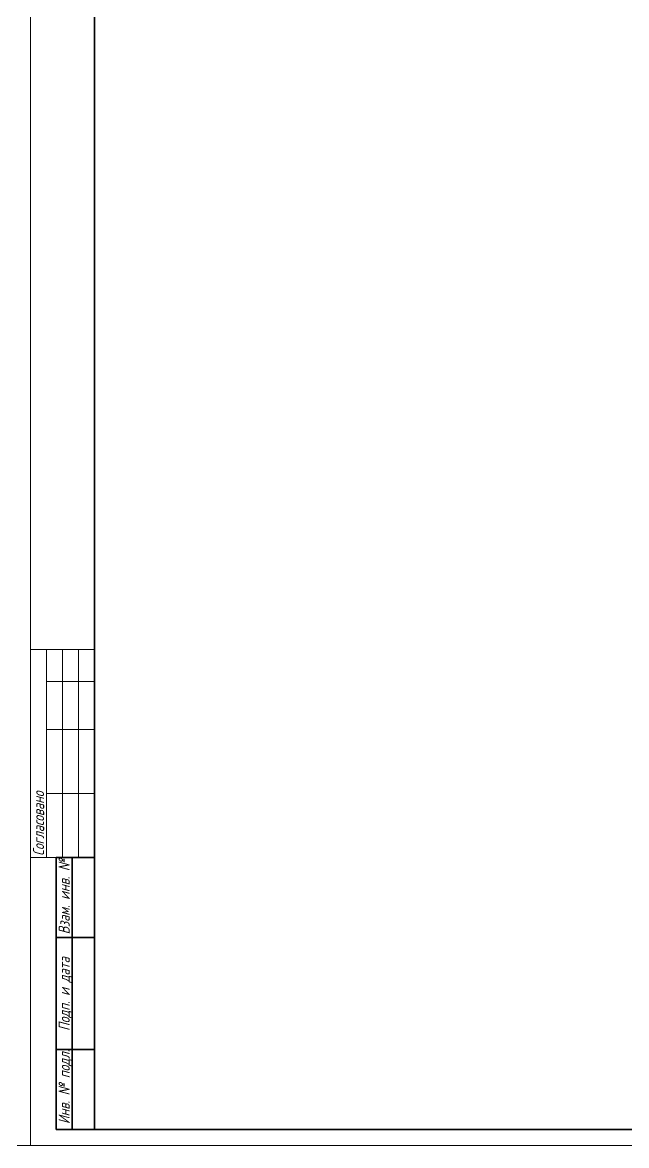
# Model space of a CAD drawing. Header units: millimetres. Extents: x -2281 to 5887, y 0 to 4166.
# Drawn here: x 5043.5 to 5232.1, y 0 to 350.9 of the extents above; entities that cross this region are included whole.
import ezdxf

# ---------------------------------------------------------------- set-up
doc = ezdxf.new("R2010")
doc.units = ezdxf.units.MM
doc.linetypes.add('K5LT_BASIC', pattern=[0])
doc.linetypes.add('K5LT_THIN', pattern=[0])
doc.styles.add('KTEXTSTYLE', font='GOST_AU.SHX', dxfattribs={"width": 0.96, "height": 5})

msp = doc.modelspace()

# ---------------------------------------------------------------- linework, layer by layer
at = {"color": 7, "linetype": 'K5LT_THIN', "lineweight": 13}
for p, q in [((5046, 594), (5046, 0)), ((5046, 0), (5046, 594)), ((5046, 90), (5046, 155)), ((5066, 155), (5046, 155)), ((5051, 90), (5051, 155)), ((5056, 90), (5056, 155)), ((5061, 90), (5061, 155)), ((5066, 145), (5051, 145)), ((5066, 130), (5051, 130)), ((5066, 110), (5051, 110)), ((5066, 90), (5046, 90)), ((5046, 0), (4205, 0)), ((5887, 0), (5046, 0))]:
    msp.add_line(p, q, dxfattribs=at)
at = {"color": 5, "linetype": 'K5LT_BASIC', "lineweight": 35, "true_color": 0x0000ff}
for p, q in [((5066, 5), (5066, 589)), ((5054, 5), (5054, 90)), ((5066, 90), (5054, 90)), ((5059, 5), (5059, 90)), ((5066, 65), (5054, 65)), ((5066, 30), (5054, 30)), ((5066, 5), (5054, 5)), ((5882, 5), (5066, 5))]:
    msp.add_line(p, q, dxfattribs=at)

# ---------------------------------------------------------------- texts
at = {"color": 7, "char_height": 2.5, "attachment_point": 1, "rotation": 90, "style": 'KTEXTSTYLE'}
for s, insert in [('\\H3.5;\\W0.965;\\Q15;\\Q15;Согласовано', (5046.77333, 90.5)), ('\\H3.5;\\W0.965;\\Q15;\\Q15;Взам. инв. №', (5054.77333, 65.98201)), ('\\H3.5;\\W0.965;\\Q15;\\Q15;Подп. и дата', (5054.77333, 35.7968)), ('\\H3.5;\\W0.965;\\Q15;\\Q15;Инв. № подл.', (5054.77333, 6.71162))]:
    msp.add_mtext(s, dxfattribs=dict(at, insert=insert))

doc.saveas('drawing.dxf')
